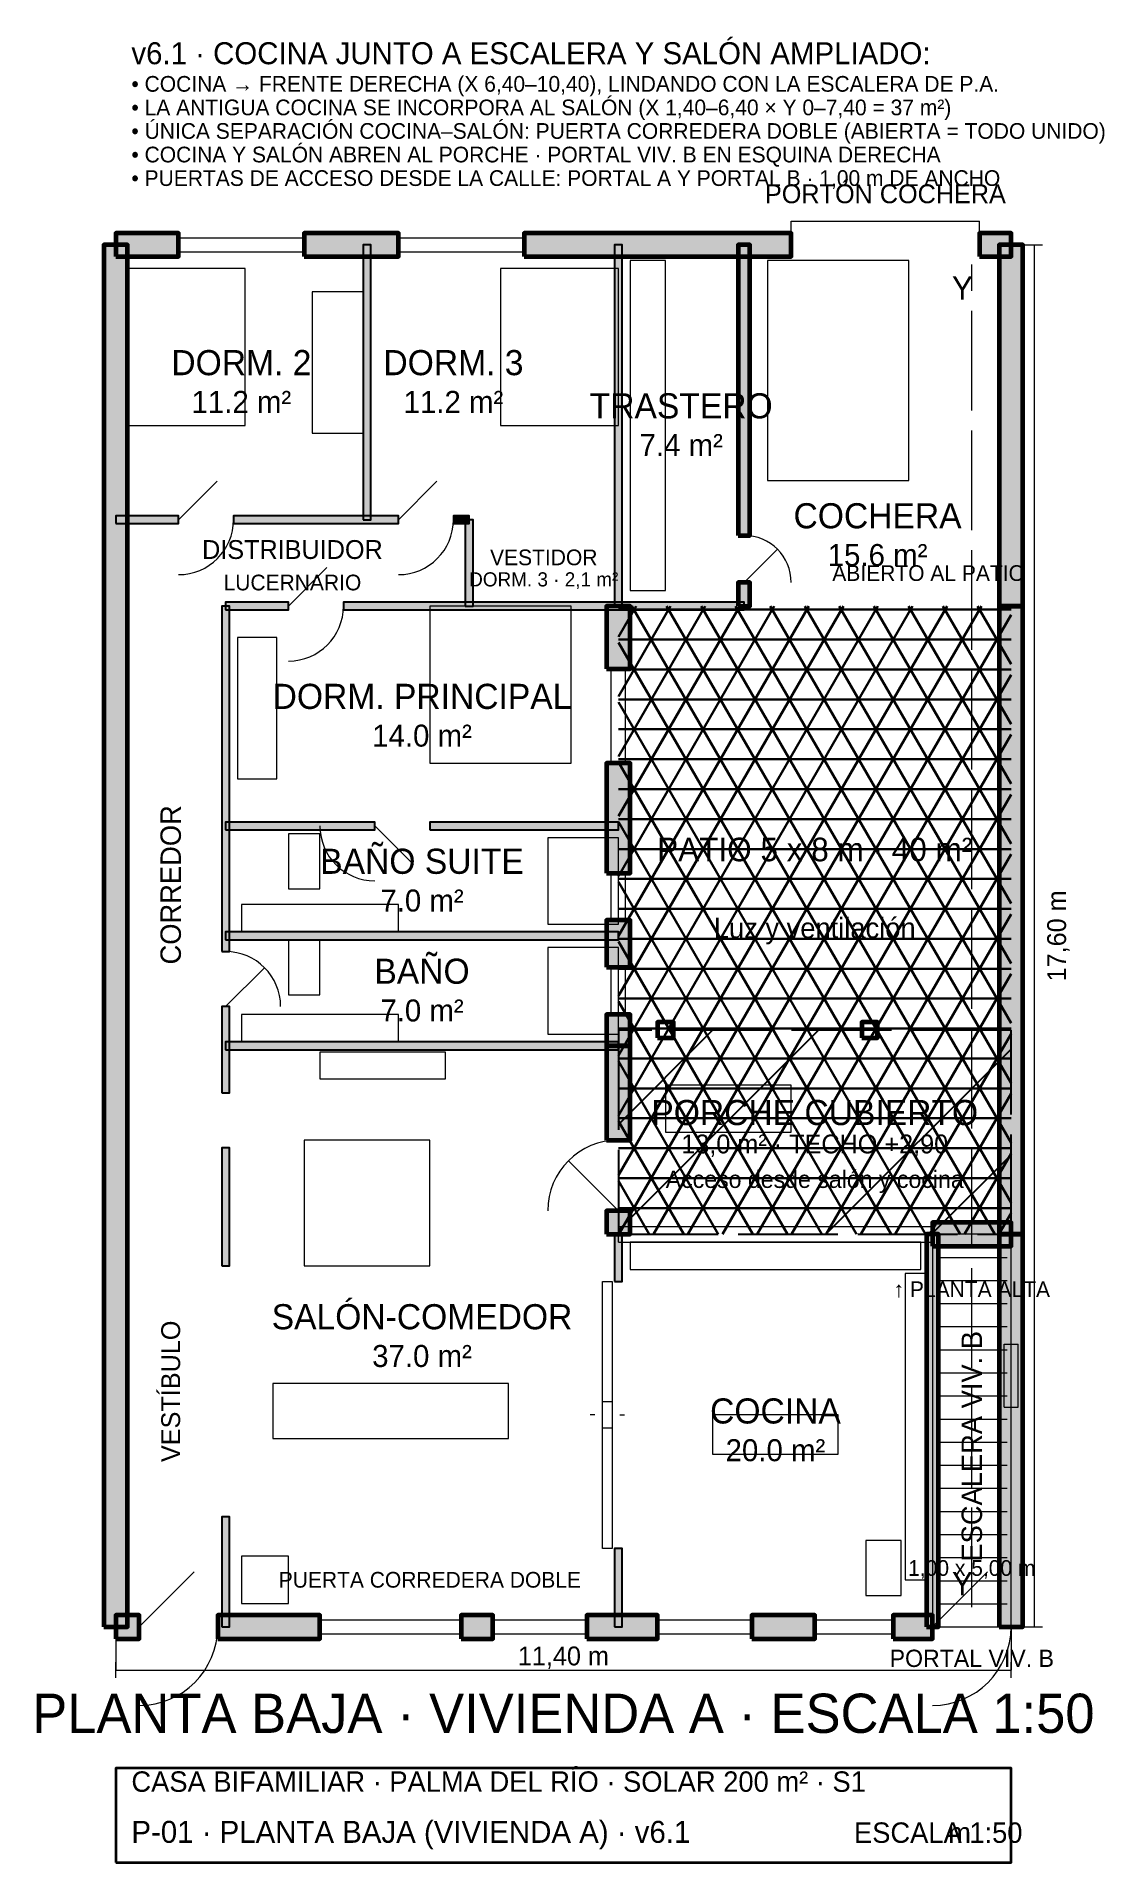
# Model space of a CAD drawing. Header units: metres. Extents: x -1 to 12.6, y -3 to 20.3.
import ezdxf
from ezdxf.enums import TextEntityAlignment as Align

# ---------------------------------------------------------------- set-up
doc = ezdxf.new("R2010")
doc.units = ezdxf.units.M
doc.linetypes.add('DASHED', pattern=[1.524, 1.27, -0.254])
for name, color, linetype, lineweight in [('CAJETIN', 7, 'CONTINUOUS', 35), ('COTAS', 5, 'CONTINUOUS', 18), ('ESCALERA', 5, 'CONTINUOUS', 18), ('MOBILIARIO', 8, 'CONTINUOUS', 13), ('MUROS', 7, 'CONTINUOUS', 60), ('PATIO', 3, 'CONTINUOUS', 30), ('PORCHE', 4, 'CONTINUOUS', 25), ('PUERTAS', 5, 'CONTINUOUS', 18), ('TABIQUES', 7, 'CONTINUOUS', 25), ('TEXTO', 7, 'CONTINUOUS', 18), ('VENTANAS', 5, 'CONTINUOUS', 18)]:
    doc.layers.add(name, color=color, linetype=linetype, lineweight=lineweight)

msp = doc.modelspace()

# ---------------------------------------------------------------- hatches: boundary and pattern name
at = {"layer": 'MUROS'}
h = msp.add_hatch(color=7, dxfattribs=at)
h.dxf.hatch_style = 1
h.paths.add_polyline_path([(0, 17.45), (0.8, 17.45), (0.8, 17.75), (0, 17.75)])
h = msp.add_hatch(color=7, dxfattribs=at)
h.dxf.hatch_style = 1
h.paths.add_polyline_path([(2.4, 17.45), (3.6, 17.45), (3.6, 17.75), (2.4, 17.75)])
h = msp.add_hatch(color=7, dxfattribs=at)
h.dxf.hatch_style = 1
h.paths.add_polyline_path([(5.2, 17.45), (8.6, 17.45), (8.6, 17.75), (5.2, 17.75)])
h = msp.add_hatch(color=7, dxfattribs=at)
h.dxf.hatch_style = 1
h.paths.add_polyline_path([(11, 17.45), (11.4, 17.45), (11.4, 17.75), (11, 17.75)])
h = msp.add_hatch(color=7, dxfattribs=at)
h.dxf.hatch_style = 1
h.paths.add_polyline_path([(-0.15, 0), (0.15, 0), (0.15, 17.6), (-0.15, 17.6)])
h = msp.add_hatch(color=7, dxfattribs=at)
h.dxf.hatch_style = 1
h.paths.add_polyline_path([(7.925, 13.9), (8.075, 13.9), (8.075, 17.6), (7.925, 17.6)])
h = msp.add_hatch(color=7, dxfattribs=at)
h.dxf.hatch_style = 1
h.paths.add_polyline_path([(11.25, 13), (11.55, 13), (11.55, 17.6), (11.25, 17.6)])
h = msp.add_hatch(color=7, dxfattribs=at)
h.dxf.hatch_style = 1
h.paths.add_polyline_path([(7.925, 13), (8.075, 13), (8.075, 13.3), (7.925, 13.3)])
h = msp.add_hatch(color=7, dxfattribs=at)
h.dxf.hatch_style = 1
h.paths.add_polyline_path([(6.25, 12.2), (6.55, 12.2), (6.55, 13), (6.25, 13)])
h = msp.add_hatch(color=7, dxfattribs=at)
h.dxf.hatch_style = 1
h.paths.add_polyline_path([(11.25, 5), (11.55, 5), (11.55, 13), (11.25, 13)])
h = msp.add_hatch(color=7, dxfattribs=at)
h.dxf.hatch_style = 1
h.paths.add_polyline_path([(6.25, 9.6), (6.55, 9.6), (6.55, 11), (6.25, 11)])
h = msp.add_hatch(color=7, dxfattribs=at)
h.dxf.hatch_style = 1
h.paths.add_polyline_path([(6.25, 8.4), (6.55, 8.4), (6.55, 9), (6.25, 9)])
h = msp.add_hatch(color=7, dxfattribs=at)
h.dxf.hatch_style = 1
h.paths.add_polyline_path([(6.25, 7.4), (6.55, 7.4), (6.55, 7.8), (6.25, 7.8)])
h = msp.add_hatch(color=7, dxfattribs=at)
h.dxf.hatch_style = 1
h.paths.add_polyline_path([(6.25, 6.2), (6.55, 6.2), (6.55, 7.4), (6.25, 7.4)])
h = msp.add_hatch(color=7, dxfattribs=at)
h.dxf.hatch_style = 1
h.paths.add_polyline_path([(6.25, 5), (6.55, 5), (6.55, 5.3), (6.25, 5.3)])
h = msp.add_hatch(color=7, dxfattribs=at)
h.dxf.hatch_style = 1
h.paths.add_polyline_path([(10.4, 4.85), (11.4, 4.85), (11.4, 5.15), (10.4, 5.15)])
h = msp.add_hatch(color=7, dxfattribs=at)
h.dxf.hatch_style = 1
h.paths.add_polyline_path([(10.325, 0), (10.475, 0), (10.475, 5), (10.325, 5)])
h = msp.add_hatch(color=7, dxfattribs=at)
h.dxf.hatch_style = 1
h.paths.add_polyline_path([(11.25, 0), (11.55, 0), (11.55, 5), (11.25, 5)])
h = msp.add_hatch(color=7, dxfattribs=at)
h.dxf.hatch_style = 1
h.paths.add_polyline_path([(0, -0.15), (0.3, -0.15), (0.3, 0.15), (0, 0.15)])
h = msp.add_hatch(color=7, dxfattribs=at)
h.dxf.hatch_style = 1
h.paths.add_polyline_path([(1.3, -0.15), (2.6, -0.15), (2.6, 0.15), (1.3, 0.15)])
h = msp.add_hatch(color=7, dxfattribs=at)
h.dxf.hatch_style = 1
h.paths.add_polyline_path([(4.4, -0.15), (4.8, -0.15), (4.8, 0.15), (4.4, 0.15)])
h = msp.add_hatch(color=7, dxfattribs=at)
h.dxf.hatch_style = 1
h.paths.add_polyline_path([(6, -0.15), (6.9, -0.15), (6.9, 0.15), (6, 0.15)])
h = msp.add_hatch(color=7, dxfattribs=at)
h.dxf.hatch_style = 1
h.paths.add_polyline_path([(8.1, -0.15), (8.9, -0.15), (8.9, 0.15), (8.1, 0.15)])
h = msp.add_hatch(color=7, dxfattribs=at)
h.dxf.hatch_style = 1
h.paths.add_polyline_path([(9.9, -0.15), (10.4, -0.15), (10.4, 0.15), (9.9, 0.15)])
at = {"layer": 'PATIO'}
h = msp.add_hatch(dxfattribs=at)
h.set_pattern_fill('NET3', scale=0.12)
h.paths.add_polyline_path([(6.4, 5), (11.4, 5), (11.4, 13), (6.4, 13)])
at = {"layer": 'PORCHE'}
h = msp.add_hatch(dxfattribs=at)
h.set_pattern_fill('ANSI32', scale=0.3)
h.paths.add_polyline_path([(6.4, 5), (11.4, 5), (11.4, 7.6), (6.4, 7.6)])
at = {"layer": 'TABIQUES'}
h = msp.add_hatch(color=7, dxfattribs=at)
h.dxf.hatch_style = 1
h.paths.add_polyline_path([(3.15, 14.1), (3.25, 14.1), (3.25, 17.6), (3.15, 17.6)])
h = msp.add_hatch(color=7, dxfattribs=at)
h.dxf.hatch_style = 1
h.paths.add_polyline_path([(6.35, 13), (6.45, 13), (6.45, 17.6), (6.35, 17.6)])
h = msp.add_hatch(color=7, dxfattribs=at)
h.dxf.hatch_style = 1
h.paths.add_polyline_path([(0, 14.05), (0.8, 14.05), (0.8, 14.15), (0, 14.15)])
h = msp.add_hatch(color=7, dxfattribs=at)
h.dxf.hatch_style = 1
h.paths.add_polyline_path([(1.5, 14.05), (3.6, 14.05), (3.6, 14.15), (1.5, 14.15)])
h = msp.add_hatch(color=7, dxfattribs=at)
h.dxf.hatch_style = 1
h.paths.add_polyline_path([(4.3, 14.05), (4.5, 14.05), (4.5, 14.15), (4.3, 14.15)])
h = msp.add_hatch(color=7, dxfattribs=at)
h.dxf.hatch_style = 1
h.paths.add_polyline_path([(4.45, 13), (4.55, 13), (4.55, 14.1), (4.45, 14.1)])
h = msp.add_hatch(color=7, dxfattribs=at)
h.dxf.hatch_style = 1
h.paths.add_polyline_path([(1.4, 12.95), (2.2, 12.95), (2.2, 13.05), (1.4, 13.05)])
h = msp.add_hatch(color=7, dxfattribs=at)
h.dxf.hatch_style = 1
h.paths.add_polyline_path([(2.9, 12.95), (8, 12.95), (8, 13.05), (2.9, 13.05)])
h = msp.add_hatch(color=7, dxfattribs=at)
h.dxf.hatch_style = 1
h.paths.add_polyline_path([(1.35, 8.6), (1.45, 8.6), (1.45, 13), (1.35, 13)])
h = msp.add_hatch(color=7, dxfattribs=at)
h.dxf.hatch_style = 1
h.paths.add_polyline_path([(1.4, 10.15), (3.3, 10.15), (3.3, 10.25), (1.4, 10.25)])
h = msp.add_hatch(color=7, dxfattribs=at)
h.dxf.hatch_style = 1
h.paths.add_polyline_path([(4, 10.15), (6.4, 10.15), (6.4, 10.25), (4, 10.25)])
h = msp.add_hatch(color=7, dxfattribs=at)
h.dxf.hatch_style = 1
h.paths.add_polyline_path([(1.4, 8.75), (6.4, 8.75), (6.4, 8.85), (1.4, 8.85)])
h = msp.add_hatch(color=7, dxfattribs=at)
h.dxf.hatch_style = 1
h.paths.add_polyline_path([(1.35, 6.8), (1.45, 6.8), (1.45, 7.9), (1.35, 7.9)])
h = msp.add_hatch(color=7, dxfattribs=at)
h.dxf.hatch_style = 1
h.paths.add_polyline_path([(1.4, 7.35), (6.4, 7.35), (6.4, 7.45), (1.4, 7.45)])
h = msp.add_hatch(color=7, dxfattribs=at)
h.dxf.hatch_style = 1
h.paths.add_polyline_path([(1.35, 4.6), (1.45, 4.6), (1.45, 6.1), (1.35, 6.1)])
h = msp.add_hatch(color=7, dxfattribs=at)
h.dxf.hatch_style = 1
h.paths.add_polyline_path([(6.35, 4.4), (6.45, 4.4), (6.45, 5), (6.35, 5)])
h = msp.add_hatch(color=7, dxfattribs=at)
h.dxf.hatch_style = 1
h.paths.add_polyline_path([(1.35, 0), (1.45, 0), (1.45, 1.4), (1.35, 1.4)])
h = msp.add_hatch(color=7, dxfattribs=at)
h.dxf.hatch_style = 1
h.paths.add_polyline_path([(6.35, 0), (6.45, 0), (6.45, 1), (6.35, 1)])

# ---------------------------------------------------------------- linework, layer by layer
at = {"layer": 'CAJETIN'}
msp.add_lwpolyline([(0, -3), (11.4, -3), (11.4, -1.8), (0, -1.8), (0, -3)], close=True, dxfattribs=at)
at = {"layer": 'COTAS'}
for p, q in [((11.4, 17.6), (11.7, 17.6)), ((11.6, 17.6), (11.8, 17.6)), ((11.7, 0), (11.7, 17.6)), ((0, 0), (0, -0.55)), ((11.4, 0), (11.4, -0.55)), ((11.4, 0), (11.7, 0)), ((11.6, 0), (11.8, 0)), ((0, -0.65), (0, -0.45)), ((11.4, -0.65), (11.4, -0.45)), ((0, -0.55), (11.4, -0.55))]:
    msp.add_line(p, q, dxfattribs=at)
at = {"layer": 'COTAS', "linetype": 'DASHED'}
msp.add_line((10.9, 0.25), (10.9, 17.35), dxfattribs=at)
at = {"layer": 'ESCALERA'}
for p, q in [((10.45, 4.706), (11.35, 4.706)), ((10.45, 4.412), (11.35, 4.412)), ((10.45, 4.118), (11.35, 4.118)), ((10.45, 3.824), (11.35, 3.824)), ((10.45, 3.529), (11.35, 3.529)), ((10.45, 3.235), (11.35, 3.235)), ((10.45, 2.941), (11.35, 2.941)), ((10.45, 2.647), (11.35, 2.647)), ((10.45, 2.353), (11.35, 2.353)), ((10.45, 2.059), (11.35, 2.059)), ((10.45, 1.765), (11.35, 1.765)), ((10.45, 1.471), (11.35, 1.471)), ((10.45, 1.176), (11.35, 1.176)), ((10.45, 0.882), (11.35, 0.882)), ((10.45, 0.588), (11.35, 0.588)), ((10.45, 0.294), (11.35, 0.294))]:
    msp.add_line(p, q, dxfattribs=at)
msp.add_lwpolyline([(10.4, 0), (11.4, 0), (11.4, 5), (10.4, 5), (10.4, 0)], dxfattribs=at)
at = {"layer": 'MOBILIARIO'}
for points in [[(0.15, 15.3), (1.65, 15.3), (1.65, 17.3), (0.15, 17.3), (0.15, 15.3)], [(4.9, 15.3), (6.4, 15.3), (6.4, 17.3), (4.9, 17.3), (4.9, 15.3)], [(6.55, 13.2), (7, 13.2), (7, 17.4), (6.55, 17.4), (6.55, 13.2)], [(8.3, 14.6), (10.1, 14.6), (10.1, 17.4), (8.3, 17.4), (8.3, 14.6)], [(2.5, 15.2), (3.15, 15.2), (3.15, 17), (2.5, 17), (2.5, 15.2)], [(4, 11), (5.8, 11), (5.8, 13), (4, 13), (4, 11)], [(1.55, 10.8), (2.05, 10.8), (2.05, 12.6), (1.55, 12.6), (1.55, 10.8)], [(2.2, 9.4), (2.6, 9.4), (2.6, 10.1), (2.2, 10.1), (2.2, 9.4)], [(5.5, 8.95), (6.4, 8.95), (6.4, 10.05), (5.5, 10.05), (5.5, 8.95)], [(1.6, 8.85), (3.6, 8.85), (3.6, 9.2), (1.6, 9.2), (1.6, 8.85)], [(2.2, 8.05), (2.6, 8.05), (2.6, 8.75), (2.2, 8.75), (2.2, 8.05)], [(5.5, 7.55), (6.4, 7.55), (6.4, 8.65), (5.5, 8.65), (5.5, 7.55)], [(1.6, 7.45), (3.6, 7.45), (3.6, 7.8), (1.6, 7.8), (1.6, 7.45)], [(2.6, 6.98), (4.2, 6.98), (4.2, 7.32), (2.6, 7.32), (2.6, 6.98)], [(7, 6.3), (8.6, 6.3), (8.6, 6.9), (7, 6.9), (7, 6.3)], [(2.4, 4.6), (4, 4.6), (4, 6.2), (2.4, 6.2), (2.4, 4.6)], [(6.55, 4.55), (10.25, 4.55), (10.25, 4.9), (6.55, 4.9), (6.55, 4.55)], [(10.05, 0.6), (10.35, 0.6), (10.35, 4.5), (10.05, 4.5), (10.05, 0.6)], [(2, 2.4), (5, 2.4), (5, 3.1), (2, 3.1), (2, 2.4)], [(7.6, 2.2), (9.2, 2.2), (9.2, 2.7), (7.6, 2.7), (7.6, 2.2)], [(9.55, 0.4), (10, 0.4), (10, 1.1), (9.55, 1.1), (9.55, 0.4)], [(1.6, 0.3), (2.2, 0.3), (2.2, 0.9), (1.6, 0.9), (1.6, 0.3)]]:
    msp.add_lwpolyline(points, dxfattribs=at)
at = {"layer": 'MUROS'}
for points in [[(0, 17.45), (0.8, 17.45), (0.8, 17.75), (0, 17.75)], [(2.4, 17.45), (3.6, 17.45), (3.6, 17.75), (2.4, 17.75)], [(5.2, 17.45), (8.6, 17.45), (8.6, 17.75), (5.2, 17.75)], [(11, 17.45), (11.4, 17.45), (11.4, 17.75), (11, 17.75)], [(-0.15, 0), (0.15, 0), (0.15, 17.6), (-0.15, 17.6)], [(7.925, 13.9), (8.075, 13.9), (8.075, 17.6), (7.925, 17.6)], [(11.25, 13), (11.55, 13), (11.55, 17.6), (11.25, 17.6)], [(7.925, 13), (8.075, 13), (8.075, 13.3), (7.925, 13.3)], [(6.25, 12.2), (6.55, 12.2), (6.55, 13), (6.25, 13)], [(11.25, 5), (11.55, 5), (11.55, 13), (11.25, 13)], [(6.25, 9.6), (6.55, 9.6), (6.55, 11), (6.25, 11)], [(6.25, 8.4), (6.55, 8.4), (6.55, 9), (6.25, 9)], [(6.25, 7.4), (6.55, 7.4), (6.55, 7.8), (6.25, 7.8)], [(6.25, 6.2), (6.55, 6.2), (6.55, 7.4), (6.25, 7.4)], [(6.25, 5), (6.55, 5), (6.55, 5.3), (6.25, 5.3)], [(10.4, 4.85), (11.4, 4.85), (11.4, 5.15), (10.4, 5.15)], [(10.325, 0), (10.475, 0), (10.475, 5), (10.325, 5)], [(11.25, 0), (11.55, 0), (11.55, 5), (11.25, 5)], [(0, -0.15), (0.3, -0.15), (0.3, 0.15), (0, 0.15)], [(1.3, -0.15), (2.6, -0.15), (2.6, 0.15), (1.3, 0.15)], [(4.4, -0.15), (4.8, -0.15), (4.8, 0.15), (4.4, 0.15)], [(6, -0.15), (6.9, -0.15), (6.9, 0.15), (6, 0.15)], [(8.1, -0.15), (8.9, -0.15), (8.9, 0.15), (8.1, 0.15)], [(9.9, -0.15), (10.4, -0.15), (10.4, 0.15), (9.9, 0.15)]]:
    msp.add_lwpolyline(points, close=True, dxfattribs=at)
for points in [[(6.9, 7.5), (7.1, 7.5), (7.1, 7.7), (6.9, 7.7), (6.9, 7.5)], [(9.5, 7.5), (9.7, 7.5), (9.7, 7.7), (9.5, 7.7), (9.5, 7.5)]]:
    msp.add_lwpolyline(points, dxfattribs=at)
at = {"layer": 'PORCHE', "linetype": 'DASHED'}
msp.add_lwpolyline([(6.4, 5), (11.4, 5), (11.4, 7.6), (6.4, 7.6), (6.4, 5)], dxfattribs=at)
at = {"layer": 'PUERTAS'}
for p, q in [((8.6, 17.6), (8.6, 17.9)), ((8.6, 17.9), (11, 17.9)), ((11, 17.6), (11, 17.9)), ((0.8, 14.1), (1.29, 14.59)), ((3.6, 14.1), (4.09, 14.59)), ((8, 13.3), (8.42, 13.72)), ((2.2, 13), (2.69, 13.49)), ((3.3, 10.2), (3.79, 9.71)), ((1.4, 7.9), (1.89, 8.39)), ((6.4, 5.3), (5.77, 5.93)), ((6.1, 2.7), (6.04, 2.7)), ((6.42, 2.7), (6.48, 2.7)), ((0.3, 0), (1, 0.7)), ((10.4, 0), (11.1, 0.7))]:
    msp.add_line(p, q, dxfattribs=at)
for points in [[(6.2, 2.53), (6.2, 4.4), (6.32, 4.4), (6.32, 2.53), (6.2, 2.53)], [(6.2, 1), (6.2, 2.87), (6.32, 2.87), (6.32, 1), (6.2, 1)]]:
    msp.add_lwpolyline(points, dxfattribs=at)
for centre, radius, start, end in [((0.8, 14.1), 0.7, -90, 0), ((3.6, 14.1), 0.7, -90, 0), ((8, 13.3), 0.6, 0, 90), ((2.2, 13), 0.7, -90, 0), ((3.3, 10.2), 0.7, 180, 270), ((1.4, 7.9), 0.7, 0, 90), ((6.4, 5.3), 0.9, 90, 180), ((0.3, 0), 1, -90, 0), ((10.4, 0), 1, -90, 0)]:
    msp.add_arc(centre, radius, start, end, dxfattribs=at)
at = {"layer": 'TABIQUES'}
for points in [[(3.15, 14.1), (3.25, 14.1), (3.25, 17.6), (3.15, 17.6)], [(6.35, 13), (6.45, 13), (6.45, 17.6), (6.35, 17.6)], [(0, 14.05), (0.8, 14.05), (0.8, 14.15), (0, 14.15)], [(1.5, 14.05), (3.6, 14.05), (3.6, 14.15), (1.5, 14.15)], [(4.3, 14.05), (4.5, 14.05), (4.5, 14.15), (4.3, 14.15)], [(4.45, 13), (4.55, 13), (4.55, 14.1), (4.45, 14.1)], [(1.4, 12.95), (2.2, 12.95), (2.2, 13.05), (1.4, 13.05)], [(2.9, 12.95), (8, 12.95), (8, 13.05), (2.9, 13.05)], [(1.35, 8.6), (1.45, 8.6), (1.45, 13), (1.35, 13)], [(1.4, 10.15), (3.3, 10.15), (3.3, 10.25), (1.4, 10.25)], [(4, 10.15), (6.4, 10.15), (6.4, 10.25), (4, 10.25)], [(1.4, 8.75), (6.4, 8.75), (6.4, 8.85), (1.4, 8.85)], [(1.35, 6.8), (1.45, 6.8), (1.45, 7.9), (1.35, 7.9)], [(1.4, 7.35), (6.4, 7.35), (6.4, 7.45), (1.4, 7.45)], [(1.35, 4.6), (1.45, 4.6), (1.45, 6.1), (1.35, 6.1)], [(6.35, 4.4), (6.45, 4.4), (6.45, 5), (6.35, 5)], [(1.35, 0), (1.45, 0), (1.45, 1.4), (1.35, 1.4)], [(6.35, 0), (6.45, 0), (6.45, 1), (6.35, 1)]]:
    msp.add_lwpolyline(points, close=True, dxfattribs=at)
at = {"layer": 'VENTANAS'}
for p, q in [((0.8, 17.69), (2.4, 17.69)), ((0.8, 17.51), (0.8, 17.69)), ((2.4, 17.51), (2.4, 17.69)), ((3.6, 17.69), (5.2, 17.69)), ((3.6, 17.51), (3.6, 17.69)), ((5.2, 17.51), (5.2, 17.69)), ((0.8, 17.51), (2.4, 17.51)), ((3.6, 17.51), (5.2, 17.51)), ((6.31, 11), (6.31, 12.2)), ((6.31, 12.2), (6.49, 12.2)), ((6.49, 11), (6.49, 12.2)), ((6.31, 11), (6.49, 11)), ((6.31, 9), (6.31, 9.6)), ((6.31, 9.6), (6.49, 9.6)), ((6.49, 9), (6.49, 9.6)), ((6.31, 9), (6.49, 9)), ((6.31, 7.8), (6.31, 8.4)), ((6.31, 8.4), (6.49, 8.4)), ((6.49, 7.8), (6.49, 8.4)), ((6.31, 7.8), (6.49, 7.8)), ((6.4, 5.1), (10.4, 5.1)), ((6.4, 4.9), (6.4, 5.1)), ((6.4, 4.9), (10.4, 4.9)), ((10.4, 4.9), (10.4, 5.1)), ((11.31, 2.8), (11.31, 3.6)), ((11.31, 3.6), (11.49, 3.6)), ((11.49, 2.8), (11.49, 3.6)), ((11.31, 2.8), (11.49, 2.8)), ((2.6, 0.09), (4.4, 0.09)), ((2.6, -0.09), (2.6, 0.09)), ((4.4, -0.09), (4.4, 0.09)), ((4.8, 0.09), (6, 0.09)), ((4.8, -0.09), (4.8, 0.09)), ((6, -0.09), (6, 0.09)), ((6.9, 0.09), (8.1, 0.09)), ((6.9, -0.09), (6.9, 0.09)), ((8.1, -0.09), (8.1, 0.09)), ((8.9, 0.09), (9.9, 0.09)), ((8.9, -0.09), (8.9, 0.09)), ((9.9, -0.09), (9.9, 0.09)), ((2.6, -0.09), (4.4, -0.09)), ((4.8, -0.09), (6, -0.09)), ((6.9, -0.09), (8.1, -0.09)), ((8.9, -0.09), (9.9, -0.09))]:
    msp.add_line(p, q, dxfattribs=at)

# ---------------------------------------------------------------- texts
at = {"layer": 'CAJETIN'}
for s, height, p in [('CASA BIFAMILIAR · PALMA DEL RÍO · SOLAR 200 m² · S1', 0.26, (0.2, -2.1)), ('P-01 · PLANTA BAJA (VIVIENDA A) · v6.1', 0.28, (0.2, -2.75)), ('ESCALA 1:50', 0.26, (9.4, -2.75)), ('m', 0.26, (10.6, -2.75))]:
    msp.add_text(s, height=height, dxfattribs=at).set_placement(p)
at = {"layer": 'COTAS'}
for s, height, p in [('Y', 0.3, (10.78, 17.05)), ('Y', 0.3, (10.78, 0.55)), ('11,40 m', 0.24, (5.7, -0.37))]:
    msp.add_text(s, height=height, dxfattribs=at).set_placement(p, align=Align.MIDDLE_CENTER)
msp.add_text('17,60 m', height=0.24, rotation=90, dxfattribs=at).set_placement((11.98, 8.8), align=Align.MIDDLE_CENTER)
at = {"layer": 'ESCALERA'}
for s, height, p in [('↑ PLANTA ALTA', 0.2, (10.9, 4.3)), ('1,00 x 5,00 m', 0.2, (10.9, 0.75)), ('PORTAL VIV. B', 0.22, (10.9, -0.4))]:
    msp.add_text(s, height=height, dxfattribs=at).set_placement(p, align=Align.MIDDLE_CENTER)
msp.add_text('ESCALERA VIV. B', height=0.26, rotation=90, dxfattribs=at).set_placement((10.9, 2.3), align=Align.MIDDLE_CENTER)
at = {"layer": 'TEXTO'}
for s, height, p in [('v6.1 · COCINA JUNTO A ESCALERA Y SALÓN AMPLIADO:', 0.28, (0.2, 19.9)), ('• COCINA → FRENTE DERECHA (X 6,40–10,40), LINDANDO CON LA ESCALERA DE P.A.', 0.2, (0.2, 19.55)), ('• LA ANTIGUA COCINA SE INCORPORA AL SALÓN (X 1,40–6,40 × Y 0–7,40 = 37 m²)', 0.2, (0.2, 19.25)), ('• ÚNICA SEPARACIÓN COCINA–SALÓN: PUERTA CORREDERA DOBLE (ABIERTA = TODO UNIDO)', 0.2, (0.2, 18.95)), ('• COCINA Y SALÓN ABREN AL PORCHE · PORTAL VIV. B EN ESQUINA DERECHA', 0.2, (0.2, 18.65)), ('• PUERTAS DE ACCESO DESDE LA CALLE: PORTAL A Y PORTAL B · 1,00 m DE ANCHO', 0.2, (0.2, 18.35))]:
    msp.add_text(s, height=height, dxfattribs=at).set_placement(p)
for s, height, p in [('PORTÓN COCHERA', 0.24, (9.8, 18.25)), ('DORM. 2', 0.32, (1.6, 16.1)), ('DORM. 3', 0.32, (4.3, 16.1)), ('11.2 m²', 0.28, (1.6, 15.6)), ('11.2 m²', 0.28, (4.3, 15.6)), ('TRASTERO', 0.32, (7.2, 15.55)), ('7.4 m²', 0.28, (7.2, 15.05)), ('COCHERA', 0.32, (9.7, 14.15)), ('DISTRIBUIDOR', 0.24, (2.25, 13.72)), ('VESTIDOR', 0.2, (5.45, 13.62)), ('15.6 m²', 0.28, (9.7, 13.65)), ('ABIERTO AL PATIO', 0.2, (10.35, 13.42)), ('LUCERNARIO', 0.2, (2.25, 13.3)), ('DORM. 3 · 2,1 m²', 0.18, (5.45, 13.34)), ('DORM. PRINCIPAL', 0.32, (3.9, 11.85)), ('14.0 m²', 0.28, (3.9, 11.35)), ('PATIO 5 x 8 m · 40 m²', 0.3, (8.9, 9.9)), ('BAÑO SUITE', 0.32, (3.9, 9.75)), ('7.0 m²', 0.28, (3.9, 9.25)), ('Luz y ventilación', 0.26, (8.9, 8.9)), ('BAÑO', 0.32, (3.9, 8.35)), ('7.0 m²', 0.28, (3.9, 7.85)), ('PORCHE CUBIERTO', 0.32, (8.9, 6.55)), ('13,0 m² · TECHO +2,90', 0.24, (8.9, 6.15)), ('Acceso desde salón y cocina', 0.22, (8.9, 5.7)), ('SALÓN-COMEDOR', 0.32, (3.9, 3.95)), ('37.0 m²', 0.28, (3.9, 3.45)), ('COCINA', 0.32, (8.4, 2.75)), ('20.0 m²', 0.28, (8.4, 2.25)), ('PUERTA CORREDERA DOBLE', 0.2, (4, 0.6)), ('PLANTA BAJA · VIVIENDA A · ESCALA 1:50', 0.5, (5.7, -1.1))]:
    msp.add_text(s, height=height, dxfattribs=at).set_placement(p, align=Align.MIDDLE_CENTER)
for s, height, p in [('CORREDOR', 0.26, (0.7, 9.45)), ('VESTÍBULO', 0.24, (0.7, 3))]:
    msp.add_text(s, height=height, rotation=90, dxfattribs=at).set_placement(p, align=Align.MIDDLE_CENTER)

doc.saveas('drawing.dxf')
